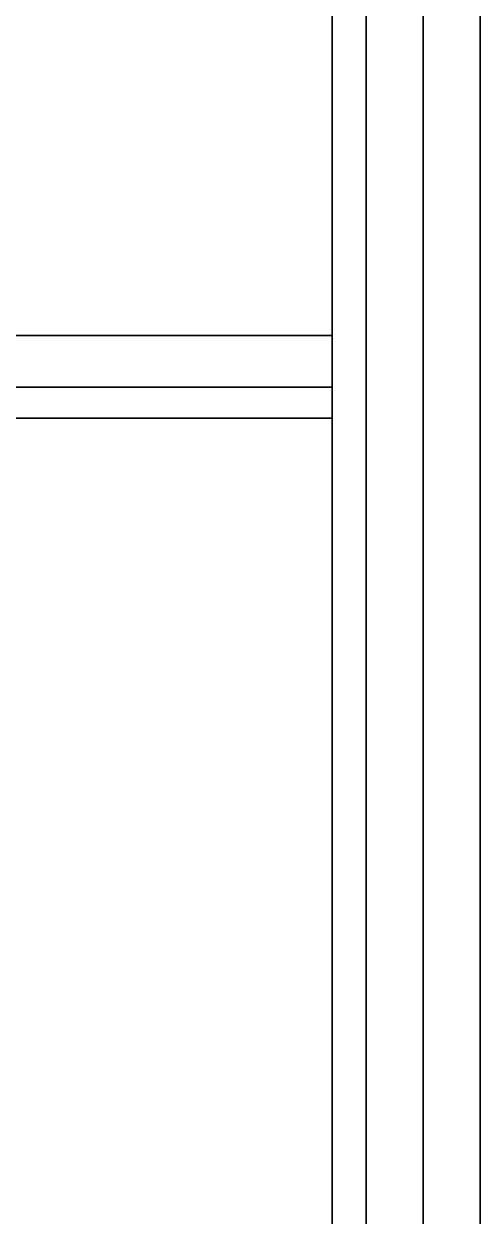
# Model space of a CAD drawing. Header units: millimetres. Extents: x -431 to 3717, y -325 to 2729.
# Drawn here: x 1405 to 1425, y 463.1 to 515.4 of the extents above; entities that cross this region are included whole.
import ezdxf

# ---------------------------------------------------------------- set-up
doc = ezdxf.new("R2010")
doc.units = ezdxf.units.MM

msp = doc.modelspace()

# ---------------------------------------------------------------- linework, layer by layer
at = {"color": 7, "linetype": 'Continuous', "lineweight": 35}
for p, q in [((1418.515, 550), (1418.515, 501.711)), ((1420.015, 50), (1420.015, 550)), ((1420.015, 50), (1420.015, 550)), ((1422.515, 50), (1422.515, 550)), ((1425.015, 50), (1425.015, 550)), ((1418.515, 547.73), (1418.515, 499.441)), ((1422.515, 541.15), (1422.515, 360.573)), ((1425.015, 360.573), (1425.015, 541.15)), ((1338.515, 501.711), (1418.515, 501.711)), ((1418.515, 501.711), (1418.515, 499.441)), ((1418.515, 501.711), (1418.515, 498.08)), ((1338.515, 499.441), (1418.515, 499.441)), ((1418.515, 499.441), (1418.515, 498.08)), ((1338.515, 498.08), (1418.515, 498.08)), ((1338.515, 498.08), (1418.515, 498.08)), ((1418.515, 498.08), (1418.515, 101.92)), ((1418.515, 498.08), (1418.515, 101.92))]:
    msp.add_line(p, q, dxfattribs=at)

doc.saveas('drawing.dxf')
